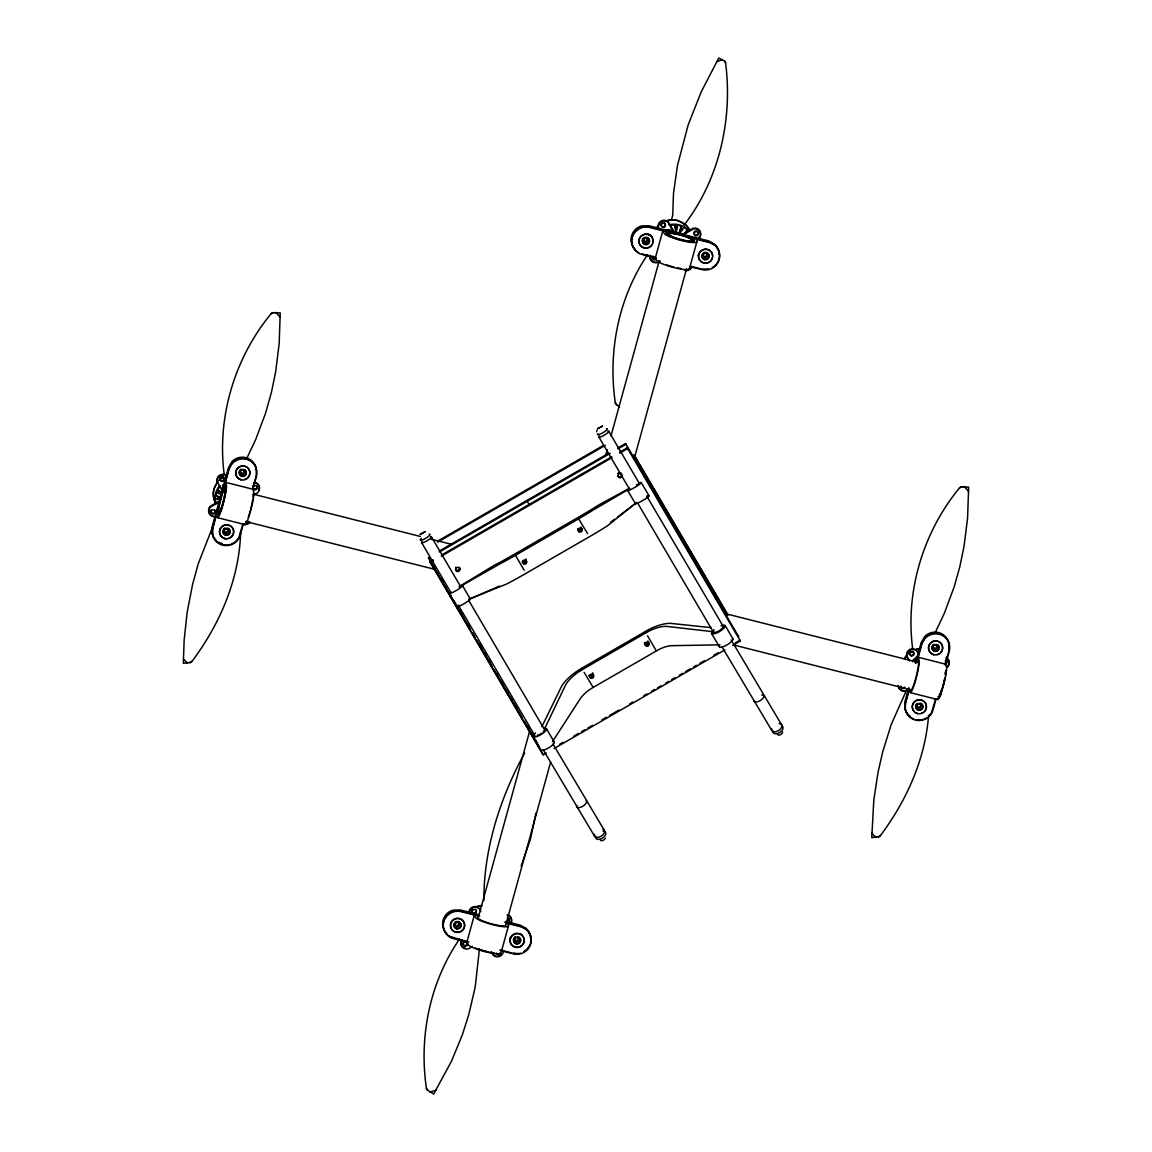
<?xml version="1.0" encoding="UTF-8"?>
<svg xmlns="http://www.w3.org/2000/svg" width="1152" height="1152" viewBox="0 0 1152 1152"><rect width="100%" height="100%" fill="white"/><g stroke="black" fill="none" stroke-linecap="round" stroke-linejoin="round"><path stroke-width="1.5" d="M240.696 530.597C239.76 578.102 220.277 623.621 192.067 661.277A3.413 3.01 -55.8 0 1 190.872 662.371L183.341 663.322L184.147 640.166L187.186 612.043L192.586 584.424L198.202 563.947L213.754 524.117M483.869 900.547C483.696 848.822 500.069 798.106 524.635 752.976M928.584 715.406C925.258 759.182 906.566 800.597 880.502 835.474A3.413 3.01 -55.8 0 1 879.293 836.582L871.776 837.619L873.792 800.309L878.011 772.387L882.749 751.709L891.144 724.738L906.898 689.342M221.054 497.722L215.669 495.806L216.691 492.106L219.326 492.768M221.126 498.802L217.555 499.147L217.858 496.915M596.707 431.77L596.909 430.315M948.758 648.346L948.614 642.326A14.242 13.925 -21.1 0 0 924.883 636.322L921.182 642.614L915.466 663.394M678.758 234.432A1.786 1.742 -21.1 0 0 679.421 233.784L681.192 226.195L677.448 225.245L675.95 230.818A1.973 1.93 -21.1 0 0 679.622 231.739L681.192 226.195M535.954 813.038L530.482 839.088L521.136 866.059M679.838 233.986L683.525 227.117L687.326 229.752L686.376 231.984L687.139 232.56M671.443 220.046L672.754 214.949L673.488 193.507L677.419 165.629L688.133 125.021L701.165 92.002L718.733 57.989L725.083 61.445A3.413 3.01 -55.8 0 1 725.587 62.87C732.859 119.506 719.179 179.467 684.144 225.029M217.757 517.738A17.323 2.117 -75.8 0 0 223.099 504.317A17.323 2.117 -75.8 0 0 226.526 485.928L225.49 482.314L229.061 469.325A14.242 13.925 -21.1 0 1 246.485 459.259A14.242 13.925 -21.1 0 1 256.464 476.251L252.878 489.24L253.93 492.854A17.323 2.117 -75.8 0 1 250.502 511.258A17.323 2.117 -75.8 0 1 245.16 524.664L217.757 517.738L216.418 515.189L212.846 528.178A14.242 13.925 -21.1 0 0 222.811 545.17A14.242 13.925 -21.1 0 0 240.25 535.118L243.374 523.742M243.058 523.57L239.083 536.818M252.792 488.261L256.248 475.704L256.277 468.475A14.242 13.925 -21.1 0 0 232.546 462.47L228.845 468.763L212.63 527.63L212.602 534.859A14.242 13.925 -21.1 0 0 229.954 544.55M466.906 942.077L474.365 915.019L461.218 911.678A14.242 13.925 -21.1 0 0 443.779 921.744A14.242 13.925 -21.1 0 0 453.758 938.75L466.906 942.077L468.648 945.288A17.323 2.923 15.4 0 0 485.712 951.854A17.323 2.923 15.4 0 0 500.846 953.438L508.522 925.69L507.658 923.443L520.805 926.77A14.242 13.925 -21.1 0 1 530.784 943.762A14.242 13.925 -21.1 0 1 513.36 953.827L500.198 950.501M655.358 257.832L662.818 230.774L649.656 227.448A14.242 13.925 -21.1 0 0 632.232 237.514A14.242 13.925 -21.1 0 0 642.197 254.506L655.358 257.832L657.086 261.058A17.323 2.923 15.4 0 0 674.15 267.624A17.323 2.923 15.4 0 0 689.285 269.208L696.974 241.445L696.096 239.198L709.258 242.525A14.242 13.925 -21.1 0 1 719.222 259.531A14.242 13.925 -21.1 0 1 701.798 269.597L690.293 266.674M477.907 918.965L529.834 730.512M605.765 454.91L607.19 449.726M610.992 435.902L659.102 261.274M677.448 225.245L676.109 232.949A1.786 1.742 -21.1 0 0 676.166 233.395M505.872 924.595L550.642 762.077M634.19 458.813L686.592 268.632M908.784 687.629L904.968 701.482L904.939 708.71A14.242 13.925 -21.1 0 0 910.483 716.472M909.216 688.738L905.4 702.576L905.371 709.819A14.242 13.925 -21.1 0 0 914.198 719.222M916.373 662.76L921.614 643.723L925.315 637.43A14.242 13.925 -21.1 0 1 949.046 643.435L949.018 650.664L945.115 664.79M910.526 692.683A17.323 2.117 -75.8 0 0 915.869 679.277A17.323 2.117 -75.8 0 0 919.282 660.888L918.245 657.259L921.83 644.27A14.242 13.925 -21.1 0 1 939.254 634.219A14.242 13.925 -21.1 0 1 949.234 651.211L945.648 664.2L946.685 667.814A17.323 2.117 -75.8 0 1 943.272 686.203A17.323 2.117 -75.8 0 1 937.93 699.624L910.526 692.683L909.187 690.149L905.616 703.138A14.242 13.925 -21.1 0 0 915.581 720.13A14.242 13.925 -21.1 0 0 933.005 710.064L936.144 698.702M945.245 661.666L946.685 656.482M935.827 698.53L931.363 712.901M696.974 241.445L696.744 242.136A17.323 2.923 15.4 0 1 681.61 240.552A17.323 2.923 15.4 0 1 664.546 234L662.818 230.774M508.522 925.69L508.306 926.381A17.323 2.923 15.4 0 1 493.157 924.797A17.323 2.923 15.4 0 1 476.093 918.23L474.365 915.019M221.962 494.381L218.779 493.574L219.658 491.486L217.656 489.787L220.392 486.014M904.118 658.886L907.502 654.264M544.781 728.352L565.646 684.922A26.885 11.837 -30.9 0 1 580.55 670.622L645.84 632.88A25.474 11.218 -30.9 0 1 666.95 626.414L712.282 631.627M541.858 726.696L561.83 685.814A33.754 14.875 -30.9 0 1 579.557 669.528L647.51 630.245A32.342 14.242 -30.9 0 1 670.118 623.318L710.957 627.638M246.672 458.597L255.802 439.315L265.651 412.92L271.354 392.659L275.616 372.067L279.158 343.829L280.238 312.912L272.318 312.768A3.413 3.283 67.2 0 0 271.066 313.747C234.533 358.042 216.72 417.499 224.222 474.538M935.093 632.808L944.237 613.526L954.072 587.131L959.789 566.87L964.051 546.278L967.579 518.04L968.659 487.123L960.739 486.979A3.413 3.283 67.2 0 0 959.486 487.958C922.968 532.253 905.141 591.696 912.658 648.749M552.542 741.571L580.162 698.846A21.586 9.504 -30.9 0 1 592.949 687.557L658.037 649.987A20.16 8.885 -30.9 0 1 672.12 645.667L720.043 644.846M647.539 254.75C618.523 297.605 607.81 351.49 615.269 402.466A3.413 3.283 67.2 0 0 615.83 404.021L619.603 407.146M459.475 939.11C429.854 982.181 418.838 1036.598 426.384 1088.064A3.413 3.283 67.2 0 0 426.946 1089.619L433.67 1094.083L451.598 1060.978L462.384 1034.712L468.821 1014.466L475.214 986.99L479.462 948.686M678.931 233.568L680.774 230.99M683.582 235.022L687.326 229.752M217.512 482.083L213.955 488.779A19.714 19.296 -21.1 0 0 215.856 503.438M222.12 488.088L222.725 487.31M238.608 537.941L236.333 540.864A14.242 13.925 -21.1 0 1 231.134 544.162M656.827 227.606L658.397 225.576M467.942 913.19L469.512 911.174M929.102 715.824L930.773 713.664M638.683 484.272L636.768 485.798M535.507 732.902L533.347 735.106A7.69 2.232 -30.6 0 0 534.269 737.179L537.091 736.502A7.934 2.304 -30.6 0 0 543.888 732.571L546.048 730.368A7.69 2.232 -30.6 0 0 545.126 728.309L543.859 728.496M714.197 629.726L712.037 631.915A7.69 2.232 -30.6 0 0 712.958 633.989L715.781 633.312A7.934 2.304 -30.6 0 0 722.578 629.381L724.723 627.192A7.69 2.232 -30.6 0 0 723.816 625.118L720.994 625.795M636.494 502.459L607.795 525.571A26.885 1.152 -29.9 0 1 591.264 535.666L525.96 573.379A25.474 1.08 -29.9 0 1 506.477 584.064L468.994 599.184M450.806 591.826L449.77 592.646A7.69 0.922 -30.2 0 0 450.014 593.582L452.592 592.474A7.934 0.95 -30.2 0 0 459.389 588.557L461.794 586.771A7.69 0.922 -30.2 0 0 461.549 585.85L458.971 586.944M457.531 605.866L458.554 605.059M629.496 488.65L628.459 489.47A7.69 0.922 -30.2 0 0 628.704 490.392L631.282 489.298A7.934 0.95 -30.2 0 0 638.078 485.366L640.483 483.595A7.69 0.922 -30.2 0 0 640.238 482.659L639.101 483.091M219.082 480.053L223.171 476.942M614.707 519.235L610.646 522.187M617.558 517.075L636.163 502.978M189.806 662.76L192.067 661.277M878.227 836.971L880.502 835.474M459.734 586.296L494.208 565.301A27.029 1.152 -29.9 0 0 514.858 553.968L578.318 517.32A28.469 1.21 -29.9 0 0 597.758 505.498L629.669 488.16M628.733 489.24L592.762 510.293A21.586 0.922 -29.9 0 1 578.851 518.702L513.778 556.272A20.16 0.864 -29.9 0 1 500.774 563.414L459.936 586.584M219.053 502.07L210.427 507.053A5.933 5.803 -21.1 0 0 216.058 516.672M253.656 494.957L257.962 492.466A5.933 5.803 -21.1 0 0 253.584 482.674M660.139 261L657.259 262.67A5.933 5.803 -21.1 0 1 650.304 255.182M437.371 541.296L603.49 445.378M437.688 542.131L605.362 445.306M439.243 551.088L608.472 453.355M617.789 447.984L625.55 443.506L738.691 636.638L738.374 635.803M439.56 551.909L610.344 453.298M618.106 448.805L625.867 444.326L625.55 443.506M546.293 753.034L543.197 754.819L430.373 562.522L430.056 561.686L433.152 559.901M442.469 554.515L611.698 456.797M619.459 452.318L627.221 447.84L740.362 640.973L732.6 645.451M430.373 562.522L433.469 560.722M441.23 556.243L612.014 457.632M619.776 453.139L627.538 448.661L627.221 447.84M559.944 744.134L563.054 742.349M573.926 736.07L578.578 733.378M581.688 731.578L584.798 729.792M587.894 727.992L592.56 725.314M601.877 719.928L606.528 717.235M609.638 715.45L618.941 710.064M629.813 703.786L632.923 702M643.795 695.722L646.891 693.936M651.557 691.243L654.653 689.443M657.763 687.658L660.874 685.858M665.525 683.165L668.635 681.379M671.731 679.579L674.842 677.794M679.493 675.101L682.603 673.315M685.714 671.515L690.365 668.822M693.475 667.037L696.571 665.237M699.682 663.451L704.333 660.758M713.65 655.373L718.315 652.694M735.394 642.83L740.045 640.138L740.362 640.973M554.054 748.555L724.838 649.93M908.611 689.53L905.731 691.186A5.933 5.803 -21.1 0 1 898.459 686.16M472.507 946.44L468.187 948.931A5.933 5.803 -21.1 0 1 461.779 940.32M271.066 313.747L273.427 312.509M959.486 487.958L961.862 486.72M636.494 484.776L637.416 484.344M469.253 599.256L499.421 586.094M716.616 61.79L722.462 59.501M646.862 496.31L648 495.878A7.69 0.922 -30.2 0 1 648.245 496.814L645.84 498.586A7.934 0.95 -30.2 0 1 639.043 502.517L636.466 503.611A7.69 0.922 -30.2 0 1 636.221 502.69M429.725 1091.995L435.859 1090.411M708.941 268.963L701.582 269.035M453.586 911.203L460.944 911.117L479.664 915.854M517.709 953.568L513.072 953.266M218.894 502.546L215.755 502.848L215.323 498.283L217.555 499.147M761.674 694.987L762.667 694.973A5.947 2.448 -30.9 0 1 763.718 697.147L762.307 698.99A5.587 2.304 -30.9 0 1 757.368 701.827L755.179 702.086A5.947 2.448 -30.9 0 1 753.898 700.718M677.448 227.923L675.187 227.65L674.294 224.87L670.277 225.432L670.982 228.096M641.995 253.958L655.618 257.4M691.718 266.544L699.941 268.618M918.245 657.259L945.648 664.2M225.49 482.314L252.878 489.24M253.354 494.194L420.48 536.486M430.92 539.122L451.814 544.406M724.493 613.397L919.469 662.731M215.669 495.806L220.968 497.146M246.096 521.611L434.117 569.189M734.645 645.221L910.469 689.717M479.246 914.746L460.512 910.008L453.168 910.094A14.242 13.925 -21.1 0 0 446.702 933.523M506.491 921.643L520.099 925.099L526.45 928.642A14.242 13.925 -21.1 0 1 530.582 938.477M504.706 922.19L520.603 926.208L526.882 929.75A14.242 13.925 -21.1 0 1 530.51 943.2M468.806 942.062L449.309 936.259M499.982 949.939L511.502 952.862M680.832 228.787L682.934 229.622M217.656 489.787L221.558 492.451M216.691 492.106L218.779 493.574M638.568 252.605L635.645 250.416A14.242 13.925 -21.1 0 1 642.096 226.973L649.44 226.901L709.042 241.978L715.392 245.52A14.242 13.925 -21.1 0 1 712.368 267.523M871.834 833.242L875.923 837.403M183.413 659.03L187.488 663.192M579.557 669.528L580.55 670.622M964.296 486.59L968.645 491.472M275.861 312.379L280.21 317.261M689.314 229.248L686.218 225.274L677.419 220.363A19.714 19.296 -21.1 0 0 667.238 220.478M781.675 724.867L731.203 640.022M771.826 730.555L722.246 647.251M604.397 830.448L553.003 744.048M594.533 836.136L543.154 749.75M578.635 518.818L587.578 533.606M584.122 672.379L593.15 687.427M918.446 653.803L916.531 650.318A5.933 5.803 -21.1 0 0 906.682 656.006L909.144 660.211M909.418 660.902L906.941 656.698A5.933 5.803 -21.1 0 1 916.805 651.01M633.946 454.781L727.661 614.506M634.277 455.602L727.992 615.341M641.275 482.602L649.022 495.821M725.184 625.622L732.946 638.856M608.731 431.266L639.576 483.84M646.834 496.21L723.946 627.638M598.867 436.954L629.712 489.528M637.877 503.453L714.082 633.341M627.667 490.45L635.429 503.669M711.59 633.485L719.338 646.704M527.371 501.48L529.186 504.59M462.586 585.792L470.333 599.011M546.494 728.813L554.256 742.032M431.438 536.846L460.469 586.325M468.634 600.25L544.838 730.138M421.589 542.534L450.619 592.027M458.784 605.938L534.989 735.826M430.2 560.462L428.371 557.352L431.424 562.838M432.014 563.558L434.75 568.21M436.565 571.32L438.379 574.416M441.115 579.067L442.93 582.178M444.758 585.274L446.573 588.37M449.309 593.021L451.123 596.131M453.859 600.782L455.674 603.878M458.395 608.53L463.867 617.846M466.589 622.498L469.325 627.149M479.333 644.198L482.054 648.85M483.883 651.96L485.698 655.056M488.434 659.707L490.248 662.818M496.613 673.675L498.442 676.771M501.163 681.422L502.992 684.533M505.714 689.184L508.45 693.835M510.264 696.931L512.078 700.027M513.907 703.138L516.629 707.789M518.458 710.885L520.272 713.995M527.558 726.394L529.373 729.504M531.187 732.6L533.016 735.71M535.738 740.362L537.566 743.458M433.253 565.934L435.974 570.586M437.789 573.696L444.168 584.554M446.89 589.205L457.819 607.81M459.634 610.92L462.355 615.571M464.184 618.667L465.998 621.763M467.827 624.874L470.549 629.525M472.363 632.621L475.099 637.272M476.914 640.382L483.293 651.24M485.107 654.336L492.394 666.749M494.208 669.845L496.93 674.496M498.758 677.606L501.48 682.258M503.309 685.354L505.123 688.45M506.938 691.56L509.674 696.211M511.488 699.307L513.317 702.418M516.038 707.069L517.867 710.165M520.589 714.816L522.418 717.926M524.232 721.022L531.504 733.435M533.333 736.531L536.054 741.182M537.883 744.293L539.698 747.389M430.056 561.686L543.197 754.819M480.902 911.563L479.002 908.064A5.933 5.803 -21.1 0 0 468.979 912.528M491.472 951.811L493.114 954.619A5.933 5.803 -21.1 0 0 496.483 956.16M491.731 952.502L493.373 955.31A5.933 5.803 -21.1 0 0 503.395 950.846M724.334 60.71L725.587 62.87M515.462 555.307L524.16 570.226M647.539 635.76L656.338 650.952M615.269 402.466L616.637 404.885M426.384 1088.064L427.752 1090.483M917.294 659.419L918.36 662.184A14.458 1.757 -75.8 0 1 915.653 678.715A14.458 1.757 -75.8 0 1 910.786 689.645M693.144 237.96L694.21 240.71A14.458 2.434 15.4 0 1 681.394 240.005A14.458 2.434 15.4 0 1 666.403 233.683L665.338 230.918M645.307 631.498L645.84 632.88M581.846 668.146L582.379 669.528M476.899 915.149L477.965 917.914A14.458 2.434 15.4 0 0 492.941 924.235A14.458 2.434 15.4 0 0 505.771 924.955M224.525 484.459L225.59 487.224A14.458 1.757 -75.8 0 1 222.883 503.77A14.458 1.757 -75.8 0 1 218.016 514.699L216.95 511.934M256.205 470.045L255.845 467.366A14.242 13.925 -21.1 0 0 232.128 461.362L228.427 467.669L212.213 526.522L212.184 533.75A14.242 13.925 -21.1 0 0 215.827 539.971M674.942 224.942L675.634 232.949M472.478 914.443A19.714 19.296 -21.1 0 1 475.301 912.47M478.454 906.35A19.714 19.296 -21.1 0 1 481.838 905.731M475.114 907.258A19.714 19.296 -21.1 0 1 481.738 905.443M668.938 224.899A19.714 19.296 -21.1 0 1 687.917 229.694M656.294 228.47A19.714 19.296 -21.1 0 1 658.512 225.85M667.339 220.752A19.714 19.296 -21.1 0 1 689.429 229.522M215.626 503.222A19.714 19.296 -21.1 0 1 219.629 485.726M215.971 503.712A19.714 19.296 -21.1 0 1 218.03 481.579M219.182 480.326A19.714 19.296 -21.1 0 1 223.272 477.216M904.478 658.584A19.714 19.296 -21.1 0 1 907.618 654.538M908.885 653.386A19.714 19.296 -21.1 0 1 911.693 651.427M916.445 649.44A19.714 19.296 -21.1 0 1 919.829 648.821M916.344 649.166A19.714 19.296 -21.1 0 1 919.728 648.547M915.091 660.254A2.131 2.088 -21.1 0 1 916.056 659.693M459.346 567.36A2.131 2.088 -21.1 0 1 458.525 570.413A2.131 2.088 -21.1 0 1 455.602 569.693M455.558 569.246A2.131 2.088 -21.1 0 0 458.525 570.413A2.131 2.088 -21.1 0 0 459.302 567.562M455.674 567.648A2.131 2.088 -21.1 0 1 455.976 567.187A2.131 2.088 -21.1 0 0 455.616 567.605M621.864 475.272A2.131 2.088 -21.1 0 1 618.005 476.093M618.163 473.544A2.131 2.088 -21.1 0 1 619.085 472.925M620.179 472.838A2.131 2.088 -21.1 0 1 621.533 473.702M620.021 472.738A2.131 2.088 -21.1 0 1 617.861 473.414M525.888 559.44A2.131 2.088 -21.1 0 1 525.37 562.363A2.131 2.088 -21.1 0 1 522.403 561.888M525.83 559.094A2.131 2.088 -21.1 0 1 522.446 561.456M581.717 528.365A2.131 2.088 -21.1 0 1 577.627 529.445M580.925 526.982A2.131 2.088 -21.1 0 1 581.314 527.371M592.79 673.214A2.131 2.088 -21.1 0 1 589.104 675.288M592.459 673.186A2.131 2.088 -21.1 0 1 592.402 676.512A2.131 2.088 -21.1 0 1 589.162 675.648M648.59 642.082A2.131 2.088 -21.1 0 1 647.179 644.832A2.131 2.088 -21.1 0 1 644.515 643.306M647.741 641.045A2.131 2.088 -21.1 0 1 648.158 641.39M581.386 528.091A2.131 2.088 -21.1 0 1 577.57 529.085M648.374 642.053A2.117 2.074 -21.1 0 1 644.4 642.974M622.109 475.013A2.131 2.088 -21.1 0 1 620.05 477.821A2.131 2.088 -21.1 0 1 618.106 474.998A2.131 2.088 -21.1 0 1 621.49 474.12M914.76 661.752A2.131 2.088 -21.1 0 1 917.366 660.24M904.205 690.682A5.933 5.803 -21.1 0 1 898.186 685.469M916.085 657.562A4.277 4.176 -21.1 0 1 917.194 657.562M916.027 657.418A4.277 4.176 -21.1 0 1 917.136 657.418M912.6 661.738A4.277 4.176 -21.1 0 1 917.41 658.109M912.629 651.312A2.131 2.088 -21.1 0 1 913.262 654.451A2.131 2.088 -21.1 0 1 910.008 654.566A2.131 2.088 -21.1 0 1 910.512 651.384M946.354 660.715A2.131 2.088 -21.1 0 1 945.317 664.214M946.411 660.47A2.131 2.088 -21.1 0 1 945.043 663.523M904.867 687.168A2.131 2.088 -21.1 0 1 900.806 686.117M903.931 687.341A2.131 2.088 -21.1 0 1 901.339 687.355M940.68 692.41A5.933 5.803 -21.1 0 1 938.722 696.888M946.555 657.547A5.933 5.803 -21.1 0 1 948.686 664.171M948.139 665.309A5.933 5.803 -21.1 0 1 947.362 666.302M940.781 691.877A5.933 5.803 -21.1 0 1 937.958 698.328M936.806 698.832A5.933 5.803 -21.1 0 1 934.301 699.106M946.814 658.238A5.933 5.803 -21.1 0 1 947.635 666.994M213.278 516.067A5.933 5.803 -21.1 0 1 212.069 515.722M210.974 515.117A5.933 5.803 -21.1 0 1 210.154 506.362L218.779 501.379A7.834 7.661 -21.1 0 0 220.709 500.141M222.696 487.757A4.277 4.176 -21.1 0 1 222.71 486.662M223.013 485.611A4.277 4.176 -21.1 0 1 223.574 484.661M222.653 487.613A4.277 4.176 -21.1 0 1 222.653 486.518M222.955 485.467A4.277 4.176 -21.1 0 1 223.517 484.517M222.912 488.304A4.277 4.176 -21.1 0 1 223.79 485.208M224.582 484.43A4.277 4.176 -21.1 0 1 225.547 483.883M220.406 477.216A2.131 2.088 -21.1 0 1 223.92 477.85A2.131 2.088 -21.1 0 1 221.803 480.73A2.131 2.088 -21.1 0 1 220.075 477.648M256.421 485.51A2.131 2.088 -21.1 0 1 255.888 488.794A2.131 2.088 -21.1 0 1 252.806 487.498M252.835 486.403A2.131 2.088 -21.1 0 1 253.411 485.482M248.026 521.208A2.131 2.088 -21.1 0 1 246.182 522.288M214.675 509.89A2.131 2.088 -21.1 0 1 214.402 512.712A2.131 2.088 -21.1 0 1 211.522 512.726A2.131 2.088 -21.1 0 1 211.306 509.904M221.947 489.902A7.834 7.661 -21.1 0 1 222.984 491.89M222.797 491.544A7.834 7.661 -21.1 0 0 222.206 490.594L217.008 481.478A5.933 5.803 -21.1 0 1 225.864 475.042M217.282 482.17A5.933 5.803 -21.1 0 1 226.138 475.733M254.578 482.069A5.933 5.803 -21.1 0 1 258.48 490.781M249.062 522.36A5.933 5.803 -21.1 0 1 248.026 523.109M246.874 523.627A5.933 5.803 -21.1 0 1 243.13 523.613M250.171 522.115A5.933 5.803 -21.1 0 1 242.251 523.786M655.747 262.152A5.933 5.803 -21.1 0 1 654.48 262.066M653.27 261.72A5.933 5.803 -21.1 0 1 652.162 261.115M651.226 260.294A5.933 5.803 -21.1 0 1 649.742 255.701M658.483 228.168A5.933 5.803 -21.1 0 1 668.333 222.48L673.272 230.89A7.546 7.387 -21.1 0 0 675.259 233.654M682.862 234.979A7.546 7.387 -21.1 0 0 684.893 233.842L693.518 228.859A5.933 5.803 -21.1 0 1 699.163 238.464M664.992 231.206A4.277 4.176 -21.1 0 1 672.293 232.114M671.53 230.616A4.277 4.176 -21.1 0 1 672.35 232.618M668.894 231.71A2.131 2.088 -21.1 0 1 669.859 232.243M664.171 222.782A2.131 2.088 -21.1 0 1 664.805 225.922A2.131 2.088 -21.1 0 1 661.536 226.037A2.131 2.088 -21.1 0 1 662.04 222.854M696.686 230.947A2.131 2.088 -21.1 0 1 697.55 234.475A2.131 2.088 -21.1 0 1 694.008 233.496M694.037 232.402A2.131 2.088 -21.1 0 1 695.578 230.947M656.41 258.653A2.131 2.088 -21.1 0 1 653.126 259.531A2.131 2.088 -21.1 0 1 653.17 256.205M656.136 257.962A2.131 2.088 -21.1 0 1 653.342 259.099A2.131 2.088 -21.1 0 1 652.219 256.378M658.21 227.477A5.933 5.803 -21.1 0 1 668.074 221.789L672.998 230.198A7.546 7.387 -21.1 0 0 674.986 232.963M698.904 237.773A5.933 5.803 -21.1 0 0 693.259 228.168L684.634 233.15A7.546 7.387 -21.1 0 1 682.603 234.288M691.718 266.328A5.933 5.803 -21.1 0 1 688.075 269.626M691.992 267.019A5.933 5.803 -21.1 0 1 684.59 270.302M465.408 948.341A5.933 5.803 -21.1 0 1 461.506 939.629M469.238 913.205A5.933 5.803 -21.1 0 1 479.261 908.755M475.546 909.374A2.131 2.088 -21.1 0 1 475.603 912.341A2.131 2.088 -21.1 0 1 472.594 912.442A2.131 2.088 -21.1 0 1 472.536 909.475M507.326 917.842A2.131 2.088 -21.1 0 1 509.314 920.491A2.131 2.088 -21.1 0 1 506.16 921.73M508.118 917.438A2.131 2.088 -21.1 0 1 506.405 921.254M500.155 953.482A2.131 2.088 -21.1 0 1 496.253 953.035M499.55 953.237A2.131 2.088 -21.1 0 1 496.973 953.597M467.222 943.157A2.131 2.088 -21.1 0 1 464.27 945.374A2.131 2.088 -21.1 0 1 463.824 941.774M466.416 941.774A2.131 2.088 -21.1 0 1 467.078 942.624M507.917 914.702A5.933 5.803 -21.1 0 1 511.142 921.917M501.178 954.634A5.933 5.803 -21.1 0 1 497.75 956.16M506.966 915.034A5.933 5.803 -21.1 0 1 510.869 923.746M453.542 938.189A14.242 13.925 -21.1 0 1 443.578 921.197A14.242 13.925 -21.1 0 1 461.002 911.131M529.07 946.584A14.242 13.925 -21.1 0 1 523.858 951.754M517.896 937.123A2.131 2.088 -21.1 0 1 517.435 940.421A2.131 2.088 -21.1 0 1 514.325 939.182M514.325 938.102A2.131 2.088 -21.1 0 1 514.872 937.152M458.294 922.046A2.131 2.088 -21.1 0 1 458.28 925.013A2.131 2.088 -21.1 0 1 455.27 925.042A2.131 2.088 -21.1 0 1 455.285 922.075M706.392 252.907A2.131 2.088 -21.1 0 1 705.427 256.421A2.131 2.088 -21.1 0 1 702.835 253.886M646.805 237.83A2.131 2.088 -21.1 0 1 646.589 240.97A2.131 2.088 -21.1 0 1 643.45 240.394M643.45 238.291A2.131 2.088 -21.1 0 1 643.795 237.859M635.213 249.307A14.242 13.925 -21.1 0 1 641.664 225.864L649.022 225.792L708.61 240.869L714.96 244.411A14.242 13.925 -21.1 0 1 719.078 254.246M926.15 718.07A14.242 13.925 -21.1 0 1 923.904 719.122M922.723 719.496A14.242 13.925 -21.1 0 1 915.365 719.582M920.189 703.44A2.131 2.088 -21.1 0 1 919.21 706.968A2.131 2.088 -21.1 0 1 916.618 704.419M936.403 644.587A2.131 2.088 -21.1 0 1 935.424 648.101A2.131 2.088 -21.1 0 1 932.832 645.566M227.966 529.43A2.131 2.088 -21.1 0 1 224.064 531.058M224.064 528.955A2.131 2.088 -21.1 0 1 224.856 528.192M226.973 528.163A2.131 2.088 -21.1 0 1 227.419 528.494M243.202 469.31A2.131 2.088 -21.1 0 1 243.619 472.594A2.131 2.088 -21.1 0 1 240.278 472.205M240.278 470.102A2.131 2.088 -21.1 0 1 241.07 469.325M222.178 543.514A14.242 13.925 -21.1 0 1 218.765 542.16M228.226 528.322A3.557 3.485 -21.1 0 1 229.507 533.088A3.557 3.485 -21.1 0 1 224.654 534.413A3.557 3.485 -21.1 0 1 223.373 529.661M223.934 528.926A3.557 3.485 -21.1 0 1 224.683 528.365M244.67 469.613A3.557 3.485 -21.1 0 1 245.578 474.451A3.557 3.485 -21.1 0 1 240.638 475.416A3.557 3.485 -21.1 0 1 239.731 470.563M240.365 469.886A3.557 3.485 -21.1 0 1 241.142 469.382M252.994 494.165A14.458 1.757 -75.8 0 1 253.022 497.405M252.648 500.17A14.458 1.757 -75.8 0 1 250.618 509.486M250.286 510.696A14.458 1.757 -75.8 0 1 248.256 517.19M246.47 521.194A14.458 1.757 -75.8 0 1 245.837 521.885M226.512 538.632A7.114 6.97 -21.1 0 1 219.47 531.115A7.114 6.97 -21.1 0 1 227.808 524.75A7.114 6.97 -21.1 0 1 233.395 533.376M232.675 535.075A7.114 6.97 -21.1 0 1 228.355 538.373M240.898 479.549A7.114 6.97 -21.1 0 1 236.966 468.85A7.114 6.97 -21.1 0 1 248.587 468.72A7.114 6.97 -21.1 0 1 244.57 479.52M920.995 703.282A3.557 3.485 -21.1 0 1 921.917 708.538A3.557 3.485 -21.1 0 1 916.474 708.595A3.557 3.485 -21.1 0 1 917.438 703.325M937.44 644.573A3.557 3.485 -21.1 0 1 937.944 649.886A3.557 3.485 -21.1 0 1 932.515 649.526A3.557 3.485 -21.1 0 1 933.912 644.328M945.792 672.35A14.458 1.757 -75.8 0 1 945.418 675.115M944.798 678.413A14.458 1.757 -75.8 0 1 943.056 685.656M942.725 686.837A14.458 1.757 -75.8 0 1 941.011 692.15M939.24 696.139A14.458 1.757 -75.8 0 1 938.189 696.586M914.27 711.59A7.114 6.97 -21.1 0 1 914.314 701.712A7.114 6.97 -21.1 0 1 924.35 701.611A7.114 6.97 -21.1 0 1 924.307 711.49M922.838 712.613A7.114 6.97 -21.1 0 1 921.125 713.333M917.453 713.362A7.114 6.97 -21.1 0 1 915.739 712.685M933.667 654.509A7.114 6.97 -21.1 0 1 929.102 644.861A7.114 6.97 -21.1 0 1 939.614 641.981A7.114 6.97 -21.1 0 1 940.522 652.622M939.053 653.76A7.114 6.97 -21.1 0 1 937.339 654.466M650.75 235.44A7.114 6.97 -21.1 0 1 651.874 236.866M680.746 268.445A14.458 2.434 15.4 0 1 677.491 267.883M673.934 267.062A14.458 2.434 15.4 0 1 666.835 264.931M659.707 261.59A14.458 2.434 15.4 0 1 658.944 260.741M707.213 252.734A3.557 3.485 -21.1 0 1 708.134 258.005A3.557 3.485 -21.1 0 1 702.691 258.062A3.557 3.485 -21.1 0 1 703.656 252.778M704.52 252.418A3.557 3.485 -21.1 0 1 706.349 252.403M647.683 233.942A7.114 6.97 -21.1 0 1 651.989 237.139M644.314 237.571A3.557 3.485 -21.1 0 1 649.368 240.638A3.557 3.485 -21.1 0 1 644.342 243.893A3.557 3.485 -21.1 0 1 643.536 238.075M698.328 255.859A7.114 6.97 -21.1 0 1 698.573 254.045M712.382 257.789A7.114 6.97 -21.1 0 1 700.949 261.461A7.114 6.97 -21.1 0 1 702.547 249.768A7.114 6.97 -21.1 0 1 712.627 255.989M652.061 244.397A7.114 6.97 -21.1 0 1 640.094 245.045A7.114 6.97 -21.1 0 1 644.731 234.115A7.114 6.97 -21.1 0 1 652.781 242.712M492.293 952.69A14.458 2.434 15.4 0 1 489.053 952.114M475.344 947.995A14.458 2.434 15.4 0 0 487.886 951.869A14.242 2.405 15.4 0 1 484.459 951.048M520.603 926.208A14.242 13.925 -21.1 0 1 530.568 943.214M530.194 944.381A14.242 13.925 -21.1 0 1 523.915 951.768M520.488 953.194A14.242 13.925 -21.1 0 1 513.144 953.28M518.76 936.979A3.557 3.485 -21.1 0 1 520.042 941.731A3.557 3.485 -21.1 0 1 515.189 943.056A3.557 3.485 -21.1 0 1 513.907 938.304M514.469 937.584A3.557 3.485 -21.1 0 1 515.218 937.022M455.861 921.802A3.557 3.485 -21.1 0 1 460.93 924.869A3.557 3.485 -21.1 0 1 455.89 928.138A3.557 3.485 -21.1 0 1 455.083 922.306M510.12 938.29A7.114 6.97 -21.1 0 1 510.84 936.59M520.546 933.941A7.114 6.97 -21.1 0 1 522.014 935.021M603.029 831.082A5.702 3.413 -31.4 0 1 605.448 834.998A5.702 3.413 -31.4 0 1 599.126 839.347A5.702 3.413 -31.4 0 1 595.598 836.179M605.246 838.123A2.851 1.714 -31.4 0 1 603.173 840.298A2.851 1.714 -31.4 0 1 600.538 840.37M602.942 829.31A5.702 3.413 -31.4 0 1 601.042 836.323A5.702 3.413 -31.4 0 1 594.403 834.235M586.138 800.798A5.947 2.448 -30.9 0 1 586.44 802.728L585.029 804.571A5.587 2.304 -30.9 0 1 580.09 807.408L577.901 807.667A5.947 2.448 -30.9 0 1 576.85 805.493M430.574 536.674A5.702 1.166 -30.4 0 1 426.946 540.792A5.702 1.166 -30.4 0 1 422.035 541.613M429.163 534.269A5.702 1.166 -30.4 0 1 428.285 536.558A5.702 1.166 -30.4 0 1 421.603 540.173A5.702 1.166 -30.4 0 1 421.315 538.517M781.416 725.674A5.702 3.413 -31.4 0 1 779.515 732.686A5.702 3.413 -31.4 0 1 772.877 730.598M782.582 732.038A2.851 1.714 -31.4 0 1 780.451 734.717A2.851 1.714 -31.4 0 1 777.528 734.443M779.112 723.542A5.702 3.413 -31.4 0 1 781.546 727.474A5.702 3.413 -31.4 0 1 775.21 731.822A5.702 3.413 -31.4 0 1 771.696 728.654M607.853 431.093A5.702 1.166 -30.4 0 1 604.224 435.211A5.702 1.166 -30.4 0 1 599.314 436.018M606.442 428.688A5.702 1.166 -30.4 0 1 602.813 432.806A5.702 1.166 -30.4 0 1 597.902 433.627M722.693 627.062A4.896 1.411 -30.6 0 1 721.843 628.718A5.011 1.454 -30.6 0 1 717.235 631.728A5.011 1.454 -30.6 0 1 714.024 632.045M544.018 730.67A4.896 1.411 -30.6 0 1 543.154 731.909M541.426 733.32A4.896 1.411 -30.6 0 1 540.346 733.997M539.237 734.587A4.896 1.411 -30.6 0 1 537.206 735.336M540.648 749.218A7.69 2.232 -30.6 0 0 542.016 750.398L544.838 749.722A7.934 2.304 -30.6 0 0 551.65 745.79L553.795 743.602A7.69 2.232 -30.6 0 0 553.781 741.629M719.338 646.027A7.69 2.232 -30.6 0 0 720.706 647.208L723.528 646.531A7.934 2.304 -30.6 0 0 730.339 642.6L732.485 640.411A7.69 2.232 -30.6 0 0 732.47 638.453M469.31 599.069A7.69 0.922 -30.2 0 1 469.555 600.005L467.15 601.776A7.934 0.95 -30.2 0 1 460.354 605.707L457.776 606.802A7.69 0.922 -30.2 0 1 456.912 606.485M494.194 952.92A14.242 2.405 15.4 0 1 491.342 952.56M483.264 950.717A14.242 2.405 15.4 0 1 480.902 950.011M945.23 672.178A12.082 1.469 -75.8 0 1 945.202 673.675M941.414 690.091A12.082 1.469 -75.8 0 1 940.594 692.266M939.874 693.835A12.082 1.469 -75.8 0 1 939.283 694.656M945.821 670.234A14.242 1.742 -75.8 0 1 945.49 674.525M944.957 677.635A14.242 1.742 -75.8 0 1 944.208 681.106M943.934 682.301A14.242 1.742 -75.8 0 1 942.336 688.205M940.349 693.922A14.242 1.742 -75.8 0 1 939.499 695.75M938.808 696.715A14.242 1.742 -75.8 0 1 938.333 696.758M420.221 534.355L425.131 531.706L420.221 534.355M597.514 428.774L602.41 426.125L597.514 428.774M457.214 571.478A2.131 2.088 -21.1 0 0 459.835 568.886A2.131 2.088 -21.1 0 0 456.264 567.994A2.131 2.088 -21.1 0 0 457.214 571.478M911.362 655.891A2.131 2.088 -21.1 0 0 913.925 653.242A2.131 2.088 -21.1 0 0 910.339 652.421A2.131 2.088 -21.1 0 0 911.362 655.891M212.414 513.792A2.131 2.088 -21.1 0 0 215.352 511.574A2.131 2.088 -21.1 0 0 211.968 510.206A2.131 2.088 -21.1 0 0 212.414 513.792M254.534 489.686A2.131 2.088 -21.1 0 0 257.213 487.138A2.131 2.088 -21.1 0 0 253.67 486.173A2.131 2.088 -21.1 0 0 254.534 489.686M221.702 481.363A2.131 2.088 -21.1 0 0 224.251 478.714A2.131 2.088 -21.1 0 0 220.666 477.893A2.131 2.088 -21.1 0 0 221.702 481.363M695.736 235.685A2.131 2.088 -21.1 0 0 698.414 233.136A2.131 2.088 -21.1 0 0 694.872 232.171A2.131 2.088 -21.1 0 0 695.736 235.685M662.89 227.362A2.131 2.088 -21.1 0 0 665.453 224.712A2.131 2.088 -21.1 0 0 661.867 223.891A2.131 2.088 -21.1 0 0 662.89 227.362M464.53 946.066A2.131 2.088 -21.1 0 0 467.482 943.848A2.131 2.088 -21.1 0 0 464.098 942.466A2.131 2.088 -21.1 0 0 464.53 946.066M473.818 913.637A2.131 2.088 -21.1 0 0 476.381 910.987A2.131 2.088 -21.1 0 0 472.795 910.166A2.131 2.088 -21.1 0 0 473.818 913.637M516.24 941.76A2.131 2.088 -21.1 0 0 518.861 939.168A2.131 2.088 -21.1 0 0 515.304 938.261A2.131 2.088 -21.1 0 0 516.24 941.76M456.653 926.683A2.131 2.088 -21.1 0 0 459.274 924.077A2.131 2.088 -21.1 0 0 455.702 923.184A2.131 2.088 -21.1 0 0 456.653 926.683M704.75 257.53A2.131 2.088 -21.1 0 0 707.371 254.938A2.131 2.088 -21.1 0 0 703.814 254.045A2.131 2.088 -21.1 0 0 704.75 257.53M645.163 242.453A2.131 2.088 -21.1 0 0 647.784 239.861A2.131 2.088 -21.1 0 0 644.213 238.968A2.131 2.088 -21.1 0 0 645.163 242.453M918.533 708.077A2.131 2.088 -21.1 0 0 921.154 705.485A2.131 2.088 -21.1 0 0 917.597 704.578A2.131 2.088 -21.1 0 0 918.533 708.077M934.762 649.224A2.131 2.088 -21.1 0 0 937.368 646.632A2.131 2.088 -21.1 0 0 933.811 645.725A2.131 2.088 -21.1 0 0 934.762 649.224M225.778 533.117A2.131 2.088 -21.1 0 0 228.398 530.525A2.131 2.088 -21.1 0 0 224.827 529.632A2.131 2.088 -21.1 0 0 225.778 533.117M241.992 474.264A2.131 2.088 -21.1 0 0 244.613 471.672A2.131 2.088 -21.1 0 0 241.042 470.765A2.131 2.088 -21.1 0 0 241.992 474.264M225.72 535.306A3.557 3.485 -21.1 0 0 230.083 530.986A3.557 3.485 -21.1 0 0 224.15 529.474A3.557 3.485 -21.1 0 0 225.72 535.306M240.998 479.822A7.114 6.97 -21.1 0 0 249.739 471.182A7.114 6.97 -21.1 0 0 237.874 468.187A7.114 6.97 -21.1 0 0 240.998 479.822M224.784 538.69A7.114 6.97 -21.1 0 0 233.51 530.035A7.114 6.97 -21.1 0 0 221.659 527.04A7.114 6.97 -21.1 0 0 224.784 538.69M241.675 476.366A3.557 3.485 -21.1 0 0 246.355 472.392A3.557 3.485 -21.1 0 0 240.581 470.434A3.557 3.485 -21.1 0 0 241.675 476.366M918.49 710.266A3.557 3.485 -21.1 0 0 922.853 705.931A3.557 3.485 -21.1 0 0 916.92 704.434A3.557 3.485 -21.1 0 0 918.49 710.266M933.768 654.782A7.114 6.97 -21.1 0 0 942.494 646.142A7.114 6.97 -21.1 0 0 930.629 643.133A7.114 6.97 -21.1 0 0 933.768 654.782M917.554 713.65A7.114 6.97 -21.1 0 0 926.28 704.995A7.114 6.97 -21.1 0 0 914.414 702A7.114 6.97 -21.1 0 0 917.554 713.65M934.43 651.326A3.557 3.485 -21.1 0 0 939.125 647.352A3.557 3.485 -21.1 0 0 933.336 645.394A3.557 3.485 -21.1 0 0 934.43 651.326M704.707 259.718A3.557 3.485 -21.1 0 0 709.07 255.398A3.557 3.485 -21.1 0 0 703.138 253.886A3.557 3.485 -21.1 0 0 704.707 259.718M644.17 248.026A7.114 6.97 -21.1 0 0 652.896 239.371A7.114 6.97 -21.1 0 0 641.03 236.376A7.114 6.97 -21.1 0 0 644.17 248.026M703.771 263.102A7.114 6.97 -21.1 0 0 712.498 254.448A7.114 6.97 -21.1 0 0 700.632 251.453A7.114 6.97 -21.1 0 0 703.771 263.102M644.846 244.555A3.557 3.485 -21.1 0 0 649.526 240.581A3.557 3.485 -21.1 0 0 643.738 238.622A3.557 3.485 -21.1 0 0 644.846 244.555M516.254 943.949A3.557 3.485 -21.1 0 0 520.618 939.629A3.557 3.485 -21.1 0 0 514.685 938.131A3.557 3.485 -21.1 0 0 516.254 943.949M515.218 947.059A7.114 6.97 -21.1 0 0 523.944 938.419A7.114 6.97 -21.1 0 0 512.078 935.41A7.114 6.97 -21.1 0 0 515.218 947.059M455.616 931.982A7.114 6.97 -21.1 0 0 464.357 923.328A7.114 6.97 -21.1 0 0 452.491 920.333A7.114 6.97 -21.1 0 0 455.616 931.982M455.731 932.256A7.114 6.97 -21.1 0 0 464.458 923.616A7.114 6.97 -21.1 0 0 452.592 920.606A7.114 6.97 -21.1 0 0 455.731 932.256M515.318 947.333A7.114 6.97 -21.1 0 0 524.059 938.693A7.114 6.97 -21.1 0 0 512.194 935.683A7.114 6.97 -21.1 0 0 515.318 947.333M456.394 928.8A3.557 3.485 -21.1 0 0 461.088 924.811A3.557 3.485 -21.1 0 0 455.299 922.867A3.557 3.485 -21.1 0 0 456.394 928.8M646.747 646.272A2.131 2.088 -21.1 0 0 649.123 643.464A2.131 2.088 -21.1 0 0 645.494 642.874A2.131 2.088 -21.1 0 0 646.747 646.272M590.818 678.168A2.131 2.088 -21.1 0 0 593.784 675.95A2.131 2.088 -21.1 0 0 590.4 674.568A2.131 2.088 -21.1 0 0 590.818 678.168M524.304 564.12A2.131 2.088 -21.1 0 0 526.68 561.312A2.131 2.088 -21.1 0 0 523.051 560.722A2.131 2.088 -21.1 0 0 524.304 564.12M579.283 531.965A2.131 2.088 -21.1 0 0 582.25 529.747A2.131 2.088 -21.1 0 0 578.866 528.365A2.131 2.088 -21.1 0 0 579.283 531.965M221.242 509.141A14.242 1.742 -75.8 0 0 225.504 487.138A14.242 1.742 -75.8 0 0 218.88 506.275A14.242 1.742 -75.8 0 0 221.242 509.141M221.328 507.888A12.082 1.469 -75.8 0 0 224.957 489.211A12.082 1.469 -75.8 0 0 219.326 505.454A12.082 1.469 -75.8 0 0 221.328 507.888M672.192 236.563A12.082 2.03 15.4 0 0 691.718 240.854A12.082 2.03 15.4 0 0 677.491 234.461A12.082 2.03 15.4 0 0 672.192 236.563M670.723 236.434A14.242 2.405 15.4 0 0 693.734 241.488A14.242 2.405 15.4 0 0 676.958 233.957A14.242 2.405 15.4 0 0 670.723 236.434"/></g></svg>
